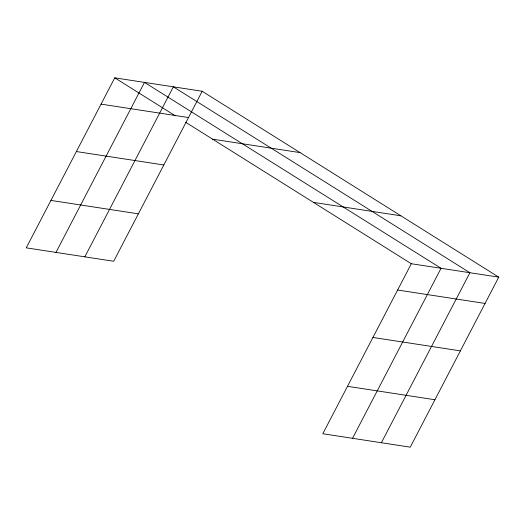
<?xml version="1.0" encoding="UTF-8"?>
<svg xmlns="http://www.w3.org/2000/svg" width="525" height="525" viewBox="0 0 525 525"><rect width="100%" height="100%" fill="white"/><g stroke="black" fill="none" stroke-linecap="round" stroke-linejoin="round"><path stroke-width="0.79" d="M202.197 91.258L114.752 77.831L26.25 247.846L113.689 261.266L202.197 91.258L498.75 277.154L410.248 447.169L322.803 433.742L411.311 263.734L498.75 277.154M55.978 252.407L144.487 82.399L441.039 268.295L352.538 438.309M84.833 256.837L173.342 86.828L469.895 272.724L381.393 442.739M101.069 104.127L188.508 117.547M212.618 139.178L300.057 152.604M76.374 151.554L163.82 164.975M313.445 202.387L400.89 215.808M50.938 200.419L138.383 213.839M397.622 290.023L485.061 303.443M372.934 337.45L460.373 350.877M347.498 386.315L434.936 399.742M114.752 77.831L175.402 115.848M185.738 122.332L411.311 263.734"/></g></svg>
